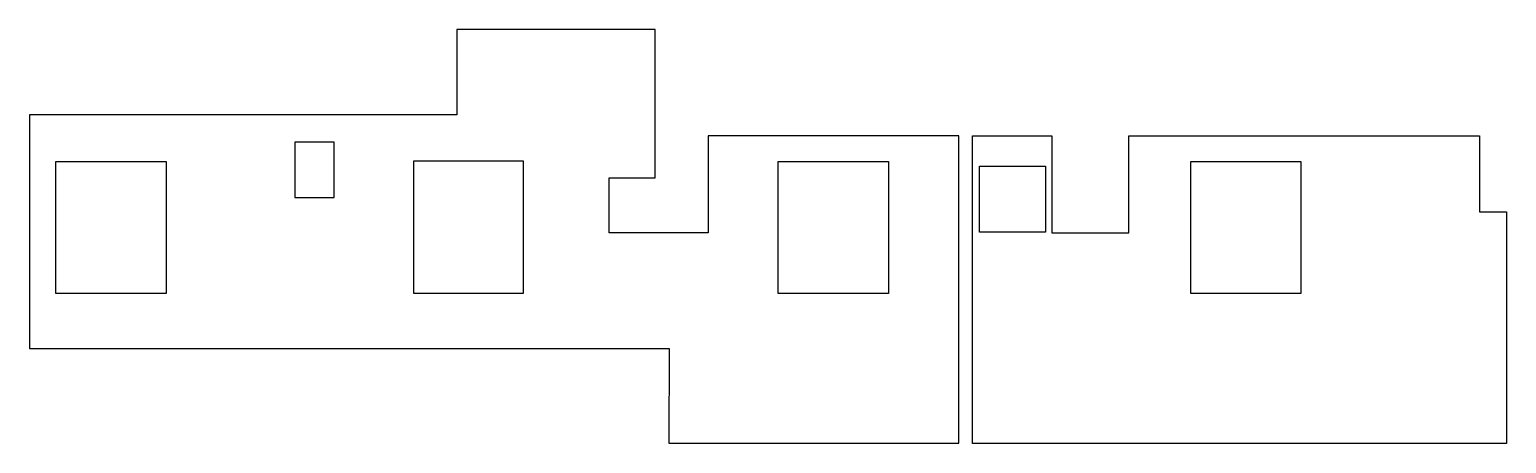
# Model space of a CAD drawing. Header units: metres. Extents: x 2710.5 to 2723.9, y 764.5 to 768.3.
import ezdxf

# ---------------------------------------------------------------- set-up
doc = ezdxf.new("R2010")
doc.units = ezdxf.units.M
doc.layers.add('AREE LEONARDO', color=5, linetype='Continuous')

msp = doc.modelspace()

# ---------------------------------------------------------------- linework, layer by layer
at = {"layer": 'AREE LEONARDO'}
for points in [[(2710.494, 767.499), (2710.494, 765.373), (2716.31, 765.373), (2716.308, 764.514), (2718.944, 764.513), (2718.944, 767.309), (2716.665, 767.309), (2716.666, 766.426), (2715.765, 766.426), (2715.765, 766.928), (2716.182, 766.927), (2716.184, 768.276), (2714.381, 768.276), (2714.381, 767.5), (2710.494, 767.499)], [(2719.069, 767.309), (2719.791, 767.309), (2719.791, 766.426), (2720.491, 766.426), (2720.491, 767.309), (2723.678, 767.309), (2723.678, 766.619), (2723.924, 766.619), (2723.924, 764.511), (2719.069, 764.511), (2719.069, 767.309)]]:
    msp.add_lwpolyline(points, close=True, dxfattribs=at)
at = {"layer": 'AREE LEONARDO', "color": 2}
for points in [[(2713.265, 767.252), (2712.905, 767.252), (2712.905, 766.749), (2713.265, 766.749)], [(2711.735, 765.874), (2710.734, 765.874), (2710.734, 767.076), (2711.735, 767.076)], [(2714.987, 767.079), (2713.986, 767.079), (2713.986, 765.877), (2714.987, 765.877)], [(2718.304, 765.874), (2717.303, 765.874), (2717.303, 767.076), (2718.304, 767.076)], [(2722.054, 765.874), (2721.053, 765.874), (2721.053, 767.076), (2722.054, 767.076)]]:
    msp.add_lwpolyline(points, close=True, dxfattribs=at)
at = {"layer": 'AREE LEONARDO', "color": 1}
msp.add_lwpolyline([(2719.133, 767.034), (2719.733, 767.034), (2719.733, 766.434), (2719.133, 766.434)], close=True, dxfattribs=at)

doc.saveas('drawing.dxf')
